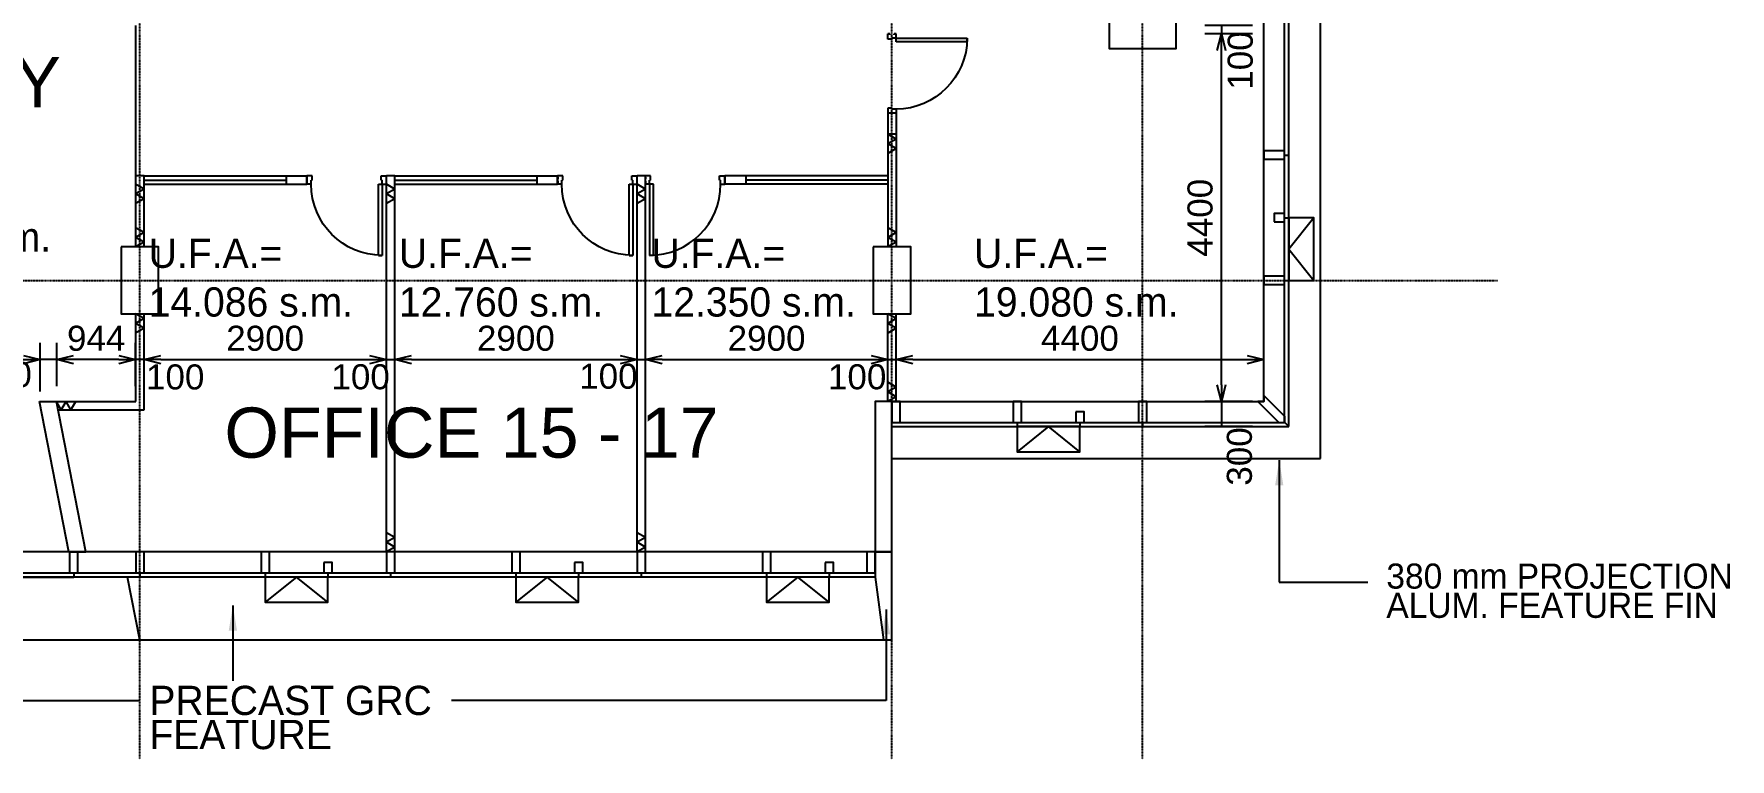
# Model space of a CAD drawing. Header units: millimetres. Extents: x 513 to 50196, y 336 to 55403.
# Drawn here: x 28040 to 48338, y 4544 to 13222 of the extents above; entities that cross this region are included whole.
import ezdxf

# ---------------------------------------------------------------- set-up
doc = ezdxf.new("R2010")
doc.units = ezdxf.units.MM
doc.linetypes.add('DASHDOT', pattern=[1, 0.5, -0.25, 0, -0.25])
doc.layers.get('0').update_dxf_attribs({"color": 8})
doc.layers.get('Defpoints').update_dxf_attribs({"color": 8})
for name, color, linetype in [('DLN020__', 8, 'DASHDOT'), ('DLN030', 8, 'Continuous'), ('DLN040__', 8, 'Continuous'), ('DLN041_1', 8, 'Continuous'), ('DLN061__1', 8, 'Continuous'), ('DLN210__', 8, 'Continuous'), ('DLN220__', 8, 'Continuous'), ('DLN280__', 8, 'Continuous'), ('DLN314__', 8, 'Continuous'), ('DLN324__', 8, 'Continuous'), ('DLN325__', 8, 'Continuous'), ('FITDOOR', 8, 'Continuous')]:
    doc.layers.add(name, color=color, linetype=linetype)
doc.styles.add('SWIS721LT450', font='swissl.ttf')
doc.styles.add('SWIS721LT750', font='swissl.ttf')
doc.dimstyles.new('INTDIM', dxfattribs={"dimscale": 200, "dimtxt": 2.25, "dimasz": 1.5, "dimexe": 1, "dimexo": 0, "dimgap": 1, "dimtad": 1, "dimdec": 0, "dimrnd": 1, "dimzin": 1, "dimdsep": 46, "dimtxsty": 'SWIS721LT450', "dimcen": 1, "dimclrd": 256, "dimclre": 256, "dimclrt": 256, "dimaunit": 1, "dimadec": 3, "dimazin": 0, "dimtfac": 1, "dimtdec": 0, "dimtix": 1, "dimtmove": 2, "dimatfit": 0, "dimfxl": 1, "dimtolj": 1, "dimtzin": 0, "dimarcsym": 0})

# ---------------------------------------------------------------- blocks, each defined once
blk = doc.blocks.new('*D281')
at = {"layer": 'Defpoints', "color": 0, "transparency": 16777216}
for p in [(42251, 13222), (42824, 13322), (42824, 13222)]:
    blk.add_point(p, dxfattribs=at)
at = {"layer": 'DLN030', "lineweight": -2, "transparency": 16777216}
for p, q in [((42624, 13322), (42051, 13322)), ((42624, 13222), (42051, 13222)), ((42251, 13322), (42251, 13222))]:
    blk.add_line(p, q, dxfattribs=at)
at = {"layer": 'DLN030', "transparency": 16777216, "insert": (42478, 12904), "char_height": 300, "attachment_point": 5, "rotation": 90, "style": 'SWIS721LT450'}
blk.add_mtext('\\A1;100', dxfattribs=at)
blk = doc.blocks.new('DIMARR')
for p, q in [((-1, 0.25), (0, 0)), ((-1, 0), (0, 0)), ((0, 0), (-1, -0.25))]:
    blk.add_line(p, q)
blk = doc.blocks.new('*D282')
at = {"layer": 'Defpoints', "color": 0, "transparency": 16777216}
for p in [(42251, 13222), (42824, 13222), (42824, 8822)]:
    blk.add_point(p, dxfattribs=at)
at = {"layer": 'DLN030', "lineweight": -2, "transparency": 16777216}
for p, q in [((42624, 13222), (42051, 13222)), ((42251, 9022), (42251, 13022)), ((42624, 8822), (42051, 8822))]:
    blk.add_line(p, q, dxfattribs=at)
at = {"layer": 'DLN030', "lineweight": -2, "transparency": 16777216, "xscale": 200, "yscale": 200, "zscale": 200}
for p, rotation in [((42251, 13222), 90), ((42251, 8822), 270)]:
    blk.add_blockref('DIMARR', p, dxfattribs=dict(at, rotation=rotation))
at = {"layer": 'DLN030', "transparency": 16777216, "insert": (41997, 11022), "char_height": 300, "attachment_point": 5, "rotation": 90, "style": 'SWIS721LT450'}
blk.add_mtext('\\A1;4400', dxfattribs=at)
blk = doc.blocks.new('*D283')
at = {"layer": 'Defpoints', "color": 0, "transparency": 16777216}
for p in [(42824, 8822), (42251, 8522), (42824, 8522)]:
    blk.add_point(p, dxfattribs=at)
at = {"layer": 'DLN030', "lineweight": -2, "transparency": 16777216}
for p, q in [((42624, 8822), (42051, 8822)), ((42251, 8822), (42251, 8522)), ((42624, 8522), (42051, 8522))]:
    blk.add_line(p, q, dxfattribs=at)
at = {"layer": 'DLN030', "transparency": 16777216, "insert": (42468, 8165), "char_height": 300, "attachment_point": 5, "rotation": 90, "style": 'SWIS721LT450'}
blk.add_mtext('\\A1;300', dxfattribs=at)
blk = doc.blocks.new('*D286')
at = {"layer": 'Defpoints', "color": 0, "transparency": 16777216}
for p in [(28114, 9324), (24014, 8742), (28114, 8742)]:
    blk.add_point(p, dxfattribs=at)
at = {"layer": 'DLN030', "lineweight": -2, "transparency": 16777216}
for p, q in [((24014, 8942), (24014, 9524)), ((28114, 8942), (28114, 9524)), ((24214, 9324), (27914, 9324))]:
    blk.add_line(p, q, dxfattribs=at)
at = {"layer": 'DLN030', "lineweight": -2, "transparency": 16777216, "xscale": 200, "yscale": 200, "zscale": 200, "rotation": 180}
blk.add_blockref('DIMARR', (24014, 9324), dxfattribs=at)
at = {"layer": 'DLN030', "lineweight": -2, "transparency": 16777216, "xscale": 200, "yscale": 200, "zscale": 200}
blk.add_blockref('DIMARR', (28114, 9324), dxfattribs=at)
at = {"layer": 'DLN030', "transparency": 16777216, "insert": (26064, 9578), "char_height": 300, "attachment_point": 5, "style": 'SWIS721LT450'}
blk.add_mtext('\\A1;4100', dxfattribs=at)
blk = doc.blocks.new('*D287')
at = {"layer": 'Defpoints', "color": 0, "transparency": 16777216}
for p in [(32258, 9324), (29358, 8742), (32258, 8742)]:
    blk.add_point(p, dxfattribs=at)
at = {"layer": 'DLN030', "lineweight": -2, "transparency": 16777216}
for p, q in [((29358, 8942), (29358, 9524)), ((32258, 8942), (32258, 9524)), ((29558, 9324), (32058, 9324))]:
    blk.add_line(p, q, dxfattribs=at)
at = {"layer": 'DLN030', "lineweight": -2, "transparency": 16777216, "xscale": 200, "yscale": 200, "zscale": 200, "rotation": 180}
blk.add_blockref('DIMARR', (29358, 9324), dxfattribs=at)
at = {"layer": 'DLN030', "lineweight": -2, "transparency": 16777216, "xscale": 200, "yscale": 200, "zscale": 200}
blk.add_blockref('DIMARR', (32258, 9324), dxfattribs=at)
at = {"layer": 'DLN030', "transparency": 16777216, "insert": (30808, 9578), "char_height": 300, "attachment_point": 5, "style": 'SWIS721LT450'}
blk.add_mtext('\\A1;2900', dxfattribs=at)
blk = doc.blocks.new('*D295')
at = {"layer": 'Defpoints', "color": 0, "transparency": 16777216}
for p in [(38258, 9324), (35358, 8742), (38258, 8742)]:
    blk.add_point(p, dxfattribs=at)
at = {"layer": 'DLN030', "lineweight": -2, "transparency": 16777216}
for p, q in [((35358, 8942), (35358, 9524)), ((38258, 8942), (38258, 9524)), ((35558, 9324), (38058, 9324))]:
    blk.add_line(p, q, dxfattribs=at)
at = {"layer": 'DLN030', "lineweight": -2, "transparency": 16777216, "xscale": 200, "yscale": 200, "zscale": 200, "rotation": 180}
blk.add_blockref('DIMARR', (35358, 9324), dxfattribs=at)
at = {"layer": 'DLN030', "lineweight": -2, "transparency": 16777216, "xscale": 200, "yscale": 200, "zscale": 200}
blk.add_blockref('DIMARR', (38258, 9324), dxfattribs=at)
at = {"layer": 'DLN030', "transparency": 16777216, "insert": (36808, 9578), "char_height": 300, "attachment_point": 5, "style": 'SWIS721LT450'}
blk.add_mtext('\\A1;2900', dxfattribs=at)
blk = doc.blocks.new('*D296')
at = {"layer": 'Defpoints', "color": 0, "transparency": 16777216}
for p in [(42758, 9324), (38358, 8742), (42758, 8742)]:
    blk.add_point(p, dxfattribs=at)
at = {"layer": 'DLN030', "lineweight": -2, "transparency": 16777216}
for p, q in [((38358, 8942), (38358, 9524)), ((42758, 8942), (42758, 9524)), ((38558, 9324), (42558, 9324))]:
    blk.add_line(p, q, dxfattribs=at)
at = {"layer": 'DLN030', "lineweight": -2, "transparency": 16777216, "xscale": 200, "yscale": 200, "zscale": 200, "rotation": 180}
blk.add_blockref('DIMARR', (38358, 9324), dxfattribs=at)
at = {"layer": 'DLN030', "lineweight": -2, "transparency": 16777216, "xscale": 200, "yscale": 200, "zscale": 200}
blk.add_blockref('DIMARR', (42758, 9324), dxfattribs=at)
at = {"layer": 'DLN030', "transparency": 16777216, "insert": (40558, 9578), "char_height": 300, "attachment_point": 5, "style": 'SWIS721LT450'}
blk.add_mtext('\\A1;4400', dxfattribs=at)
blk = doc.blocks.new('*D297')
at = {"layer": 'Defpoints', "color": 0, "transparency": 16777216}
for p in [(35358, 9324), (35258, 8742), (35358, 8742)]:
    blk.add_point(p, dxfattribs=at)
at = {"layer": 'DLN030', "lineweight": -2, "transparency": 16777216}
for p, q in [((35258, 8942), (35258, 9524)), ((35358, 8942), (35358, 9524)), ((35258, 9324), (35358, 9324))]:
    blk.add_line(p, q, dxfattribs=at)
at = {"layer": 'DLN030', "transparency": 16777216, "insert": (34915, 9124), "char_height": 300, "attachment_point": 5, "style": 'SWIS721LT450'}
blk.add_mtext('\\A1;100', dxfattribs=at)
blk = doc.blocks.new('*D305')
at = {"layer": 'Defpoints', "color": 0, "transparency": 16777216}
for p in [(38358, 9324), (38258, 8742), (38358, 8742)]:
    blk.add_point(p, dxfattribs=at)
at = {"layer": 'DLN030', "lineweight": -2, "transparency": 16777216}
for p, q in [((38258, 8942), (38258, 9524)), ((38358, 8942), (38358, 9524)), ((38258, 9324), (38358, 9324))]:
    blk.add_line(p, q, dxfattribs=at)
at = {"layer": 'DLN030', "transparency": 16777216, "insert": (37892, 9117), "char_height": 300, "attachment_point": 5, "style": 'SWIS721LT450'}
blk.add_mtext('\\A1;100', dxfattribs=at)
blk = doc.blocks.new('*D322')
at = {"layer": 'Defpoints', "color": 0, "transparency": 16777216}
for p in [(28314, 9324), (28314, 8853), (29258, 8807)]:
    blk.add_point(p, dxfattribs=at)
at = {"layer": 'DLN030', "lineweight": -2, "transparency": 16777216}
for p, q in [((28314, 9053), (28314, 9524)), ((29258, 9007), (29258, 9524)), ((29058, 9324), (28514, 9324))]:
    blk.add_line(p, q, dxfattribs=at)
at = {"layer": 'DLN030', "lineweight": -2, "transparency": 16777216, "xscale": 200, "yscale": 200, "zscale": 200, "rotation": 180}
blk.add_blockref('DIMARR', (28314, 9324), dxfattribs=at)
at = {"layer": 'DLN030', "lineweight": -2, "transparency": 16777216, "xscale": 200, "yscale": 200, "zscale": 200}
blk.add_blockref('DIMARR', (29258, 9324), dxfattribs=at)
at = {"layer": 'DLN030', "transparency": 16777216, "insert": (28786, 9578), "char_height": 300, "attachment_point": 5, "style": 'SWIS721LT450'}
blk.add_mtext('\\A1;944', dxfattribs=at)
blk = doc.blocks.new('*D324')
at = {"layer": 'Defpoints', "color": 0, "transparency": 16777216}
for p in [(28114, 9324), (28114, 8817), (28314, 8807)]:
    blk.add_point(p, dxfattribs=at)
at = {"layer": 'DLN030', "lineweight": -2, "transparency": 16777216}
for p, q in [((28114, 9017), (28114, 9524)), ((28314, 9007), (28314, 9524)), ((28314, 9324), (28114, 9324))]:
    blk.add_line(p, q, dxfattribs=at)
at = {"layer": 'DLN030', "transparency": 16777216, "insert": (27666, 9144), "char_height": 300, "attachment_point": 5, "style": 'SWIS721LT450'}
blk.add_mtext('\\A1;200', dxfattribs=at)
blk = doc.blocks.new('*D326')
at = {"layer": 'Defpoints', "color": 0, "transparency": 16777216}
for p in [(32358, 9324), (32258, 8723), (32358, 8723)]:
    blk.add_point(p, dxfattribs=at)
at = {"layer": 'DLN030', "lineweight": -2, "transparency": 16777216}
for p, q in [((32258, 8923), (32258, 9524)), ((32358, 8923), (32358, 9524)), ((32258, 9324), (32358, 9324))]:
    blk.add_line(p, q, dxfattribs=at)
at = {"layer": 'DLN030', "transparency": 16777216, "insert": (31950, 9117), "char_height": 300, "attachment_point": 5, "style": 'SWIS721LT450'}
blk.add_mtext('\\A1;100', dxfattribs=at)
blk = doc.blocks.new('*D327')
at = {"layer": 'Defpoints', "color": 0, "transparency": 16777216}
for p in [(35258, 9324), (32358, 8723), (35258, 8723)]:
    blk.add_point(p, dxfattribs=at)
at = {"layer": 'DLN030', "lineweight": -2, "transparency": 16777216}
for p, q in [((32358, 8923), (32358, 9524)), ((35258, 8923), (35258, 9524)), ((32558, 9324), (35058, 9324))]:
    blk.add_line(p, q, dxfattribs=at)
at = {"layer": 'DLN030', "lineweight": -2, "transparency": 16777216, "xscale": 200, "yscale": 200, "zscale": 200, "rotation": 180}
blk.add_blockref('DIMARR', (32358, 9324), dxfattribs=at)
at = {"layer": 'DLN030', "lineweight": -2, "transparency": 16777216, "xscale": 200, "yscale": 200, "zscale": 200}
blk.add_blockref('DIMARR', (35258, 9324), dxfattribs=at)
at = {"layer": 'DLN030', "transparency": 16777216, "insert": (33808, 9578), "char_height": 300, "attachment_point": 5, "style": 'SWIS721LT450'}
blk.add_mtext('\\A1;2900', dxfattribs=at)
blk = doc.blocks.new('*D328')
at = {"layer": 'Defpoints', "color": 0, "transparency": 16777216}
for p in [(29258, 9324), (29258, 8942), (29358, 8942)]:
    blk.add_point(p, dxfattribs=at)
at = {"layer": 'DLN030', "lineweight": -2, "transparency": 16777216}
for p, q in [((29258, 9142), (29258, 9524)), ((29358, 9142), (29358, 9524)), ((29358, 9324), (29258, 9324))]:
    blk.add_line(p, q, dxfattribs=at)
at = {"layer": 'DLN030', "transparency": 16777216, "insert": (29731, 9115), "char_height": 300, "attachment_point": 5, "style": 'SWIS721LT450'}
blk.add_mtext('\\A1;100', dxfattribs=at)
blk = doc.blocks.new('DR1CR2')
at = {"layer": 'FITDOOR'}
for p, q in [((-50, 0), (-50, -50)), ((-50, 0), (0, 0)), ((0, 0), (0, -25)), ((-62.5, -50), (-50, -50)), ((-62.5, -50), (-62.5, -100)), ((-62.5, -100), (0, -100)), ((-12, -25), (0, -25)), ((-12, -75), (0, -75)), ((0, -75), (0, -100))]:
    blk.add_line(p, q, dxfattribs=at)
blk = doc.blocks.new('DR1AD')
at = {"layer": 'FITDOOR'}
for p, q in [((-45, 1), (0, 1)), ((-45, 1), (-45, 0)), ((0, 0), (0, 1)), ((-45, 0), (0, 0))]:
    blk.add_line(p, q, dxfattribs=at)
blk = doc.blocks.new('DR1AM')
at = {"layer": 'FITDOOR'}
blk.add_arc((0, 0), 1, 90, 180, dxfattribs=at)
blk = doc.blocks.new('DR1CL2')
at = {"layer": 'FITDOOR'}
for p, q in [((50, 0), (0, 0)), ((0, 0), (0, -25)), ((50, 0), (50, -50)), ((12, -25), (0, -25)), ((0, -75), (0, -100)), ((12, -75), (0, -75)), ((62.5, -100), (0, -100)), ((62.5, -50), (50, -50)), ((62.5, -50), (62.5, -100))]:
    blk.add_line(p, q, dxfattribs=at)
blk = doc.blocks.new('A$C75032E79')
at = {"layer": 'DLN314__', "ltscale": 0.05}
blk.add_lwpolyline([(-750, 0), (0, 0), (0, 300), (-750, 300)], close=True, dxfattribs=at)
blk.add_lwpolyline([(-750, 300), (-375, 0), (0, 300)], dxfattribs=at)
blk = doc.blocks.new('MAGENTA')
at = {"layer": 'DLN314__'}
blk.add_line((-212508, -468222), (-212508, -468172), dxfattribs=at)
blk.add_lwpolyline([(-212458, -468472), (-212458, -468222), (-212558, -468222), (-212558, -468472)], close=True, dxfattribs=at)
blk = doc.blocks.new('MAGENTA-3')
at = {"layer": 'DLN314__'}
blk.add_line((-214208, -468222), (-214258, -468172), dxfattribs=at)
blk.add_lwpolyline([(-213958, -468543), (-213958, -468472), (-213887, -468472), (-214137, -468222), (-214208, -468222), (-214208, -468293)], close=True, dxfattribs=at)
blk = doc.blocks.new('MAGETA-2')
at = {"layer": 'DLN314__'}
blk.add_line((-211908, -468637), (-211908, -468587), dxfattribs=at)
blk.add_lwpolyline([(-211858, -468762), (-211858, -468637), (-211958, -468637), (-211958, -468762)], close=True, dxfattribs=at)
blk = doc.blocks.new('w')
at = {"layer": 'DLN061__1'}
for p, q in [((-380707, -515975), (-380854, -515719)), ((-380707, -515975), (-380559, -515719)), ((-380411, -515975), (-380559, -515719)), ((-380411, -515975), (-380263, -515719))]:
    blk.add_line(p, q, dxfattribs=at)

msp = doc.modelspace()

# ---------------------------------------------------------------- linework, layer by layer
for p, q in [((28309.3, 8822.3), (29258.1, 8822.3)), ((28328.9, 8722.3), (29358.1, 8722.3))]:
    msp.add_line(p, q)
at = {"layer": 'DLN020__'}
for p, q in [((29308.1, 4543.6), (29308.1, 51293.6)), ((38308.1, 4543.6), (38308.1, 51293.6)), ((41308.1, 4543.6), (41308.1, 51293.6)), ((1808.1, 10272.3), (45558.1, 10272.3))]:
    msp.add_line(p, q, dxfattribs=at)
at = {"layer": 'DLN210__'}
for p, q in [((29308.1, 5972.3), (29161, 6722.3)), ((24468.1, 5972.3), (38208.1, 5972.3))]:
    msp.add_line(p, q, dxfattribs=at)
msp.add_lwpolyline([(38308.1, 7022.3), (38108.1, 7022.3), (38108.1, 6772.3), (38108.1, 6722.3), (38208.1, 5972.3), (38308.1, 5972.3)], close=True, dxfattribs=at)
at = {"layer": 'DLN220__', "ltscale": 0.05}
msp.add_line((29258.1, 11522.3), (29258.1, 13322.3), dxfattribs=at)
at = {"layer": 'DLN220__'}
for p, q in [((38258.1, 12272.3), (38258.1, 10672.3)), ((38358.1, 12272.3), (38258.1, 12272.3)), ((38358.1, 12272.3), (38358.1, 10672.3)), ((38358.1, 12022.3), (38258.1, 12022.3)), ((29358.1, 11522.3), (29258.1, 11522.3)), ((29258.1, 10672.3), (29258.1, 11522.3)), ((29358.1, 10672.3), (29358.1, 11522.3)), ((31058.1, 11522.3), (31308.1, 11522.3)), ((31058.1, 11522.3), (31058.1, 11422.3)), ((31058.1, 11422.3), (31308.1, 11422.3)), ((31308.1, 11422.3), (31308.1, 11522.3)), ((31308.1, 11522.3), (31308.1, 11422.3)), ((31308.1, 11522.3), (31308.1, 11422.3)), ((32258.1, 7022.3), (32258.1, 11522.3)), ((32358.1, 11522.3), (32258.1, 11522.3)), ((32358.1, 7022.3), (32358.1, 11522.3)), ((34058.1, 11522.3), (34308.1, 11522.3)), ((34058.1, 11522.3), (34058.1, 11422.3)), ((34058.1, 11422.3), (34308.1, 11422.3)), ((34308.1, 11422.3), (34308.1, 11522.3)), ((34308.1, 11522.3), (34308.1, 11422.3)), ((34308.1, 11522.3), (34308.1, 11422.3)), ((35258.1, 7022.3), (35258.1, 11522.3)), ((35358.1, 11522.3), (35258.1, 11522.3)), ((35358.1, 7022.3), (35358.1, 11522.3)), ((36308.1, 11422.3), (36308.1, 11522.3)), ((36308.1, 11522.3), (36308.1, 11422.3)), ((36558.1, 11522.3), (36308.1, 11522.3)), ((36308.1, 11522.3), (36308.1, 11422.3)), ((36558.1, 11422.3), (36308.1, 11422.3)), ((36558.1, 11522.3), (36558.1, 11422.3)), ((29258.1, 8822.3), (29258.1, 9872.3)), ((29358.1, 8722.3), (29358.1, 9872.3)), ((38258.1, 8822.3), (38258.1, 9872.3)), ((38358.1, 8822.3), (38358.1, 9872.3)), ((28105.5, 8822.3), (28309.3, 8822.3)), ((28458.4, 7022.3), (28105.5, 8822.3)), ((28662.2, 7022.3), (28309.3, 8822.3)), ((28458.4, 7022.3), (28662.2, 7022.3))]:
    msp.add_line(p, q, dxfattribs=at)
at = {"layer": 'DLN280__'}
for points in [[(41708.1, 13497.3), (40908.1, 13497.3), (40908.1, 13047.3), (41708.1, 13047.3)], [(29083.1, 10672.3), (29083.1, 9872.3), (29533.1, 9872.3), (29533.1, 10672.3)], [(38083.1, 10672.3), (38083.1, 9872.3), (38533.1, 9872.3), (38533.1, 10672.3)], [(38308.1, 8822.3), (38108.1, 8822.3), (38108.1, 7022.3), (38308.1, 7022.3)]]:
    msp.add_lwpolyline(points, close=True, dxfattribs=at)
at = {"layer": 'DLN314__'}
for p, q in [((42758.1, 8822.3), (42758.1, 20166.4)), ((43008.1, 8572.3), (43008.1, 20088)), ((43058.1, 8522.3), (43058.1, 20072.3)), ((43438.1, 8142.3), (43438.1, 19953.1)), ((38308.1, 8822.3), (42758.1, 8822.3)), ((38308.1, 8572.3), (43008.1, 8572.3)), ((38308.1, 8522.3), (43058.1, 8522.3)), ((38308.1, 8142.3), (43438.1, 8142.3)), ((38108.1, 7022.3), (24366.1, 7022.3)), ((24415.1, 6772.3), (38108.1, 6772.3)), ((38108.1, 6722.3), (24424.9, 6722.3)), ((24424.9, 6722.3), (28517.2, 6722.3)), ((38308.1, 5972.3), (38308.1, 5972.3)), ((38308.1, 5972.3), (38308.1, 5972.3)), ((38308.1, 5972.3), (38308.1, 5972.3))]:
    msp.add_line(p, q, dxfattribs=at)
for points in [[(38308.1, 8822.3), (38308.1, 8572.3), (38408.1, 8572.3), (38408.1, 8822.3)], [(38008.1, 7022.3), (38008.1, 6772.3), (38108.1, 6772.3), (38108.1, 7022.3)]]:
    msp.add_lwpolyline(points, close=True, dxfattribs=at)
at = {"layer": 'DLN324__'}
for p, q in [((29358.1, 11522.3), (31058.1, 11522.3)), ((29358.1, 11472.3), (31058.1, 11472.3)), ((29358.1, 11422.3), (31058.1, 11422.3)), ((32358.1, 11522.3), (34058.1, 11522.3)), ((32358.1, 11472.3), (34058.1, 11472.3)), ((32358.1, 11422.3), (34058.1, 11422.3)), ((38258.1, 11522.3), (36558.1, 11522.3)), ((38258.1, 11472.3), (36558.1, 11472.3)), ((38258.1, 11422.3), (36558.1, 11422.3))]:
    msp.add_line(p, q, dxfattribs=at)

# ---------------------------------------------------------------- block references
at = {"layer": 'DLN061__1', "yscale": 0.390625, "zscale": 0.390625, "rotation": 90}
for p, xscale in [((-163194.8, -136749), -0.390625), ((-172194.8, 159962.6), 0.390625), ((-169194.8, 159962.6), 0.390625), ((-166194.8, 159962.6), 0.390625), ((-172194.8, 159443.5), 0.390625), ((-163194.8, -137868.1), -0.390625), ((-172194.8, 158412.6), 0.390625), ((-163194.8, 158412.6), 0.390625), ((-163194.8, 157593.5), 0.390625), ((-169194.8, 155793.5), 0.390625), ((-166194.8, 155793.5), 0.390625)]:
    msp.add_blockref('w', p, dxfattribs=dict(at, xscale=xscale))
at = {"layer": 'DLN061__1', "xscale": 0.390625, "yscale": 0.390625, "zscale": 0.390625}
msp.add_blockref('w', (177080.5, 210275.2), dxfattribs=at)
at = {"layer": 'DLN314__'}
for name, p, rotation in [('MAGENTA', (511230.1, -200735.3), 270), ('MAGETA-2', (511644.9, -200885.5), 270), ('MAGENTA', (511230.1, -202235.3), 270), ('MAGENTA', (-172699.4, -459649.7), 180), ('MAGENTA', (-171199.4, -459649.7), 180), ('MAGENTA-3', (-171199.4, -459649.7), 180.00000001961), ('MAGETA-2', (-171349.7, -460064.5), 180), ('MAGENTA', (-183990.3, -461449.7), 180), ('MAGENTA', (-183199.4, -461449.7), 180), ('MAGENTA', (-181699.4, -461449.7), 180), ('MAGENTA', (-180199.4, -461449.7), 180), ('MAGENTA', (-178699.4, -461449.7), 180), ('MAGENTA', (-177199.4, -461449.7), 180), ('MAGENTA', (-175699.4, -461449.7), 180), ('MAGETA-2', (-180349.7, -461864.5), 180), ('MAGETA-2', (-177349.7, -461864.5), 180), ('MAGETA-2', (-174349.7, -461864.5), 180)]:
    msp.add_blockref(name, p, dxfattribs=dict(at, rotation=rotation))
at = {"layer": 'DLN314__', "ltscale": 0.05}
for p, rotation in [((43058.1, 10272.3), 270), ((39808.1, 8522.3), 180), ((30808.1, 6722.3), 180), ((33808.1, 6722.3), 180), ((36808.1, 6722.3), 180)]:
    msp.add_blockref('A$C75032E79', p, dxfattribs=dict(at, rotation=rotation))
at = {"layer": 'DLN325__', "xscale": -1}
for name, p, rotation in [('DR1CR2', (38358.1, 13222.3), 270), ('DR1CL2', (38358.1, 12272.3), 270), ('DR1CL2', (31308.1, 11422.3), 180), ('DR1CR2', (32258.1, 11422.3), 180), ('DR1CL2', (34308.1, 11422.3), 180), ('DR1CR2', (35258.1, 11422.3), 180)]:
    msp.add_blockref(name, p, dxfattribs=dict(at, rotation=rotation))
at = {"layer": 'DLN325__', "xscale": -1, "yscale": 850}
for p, rotation in [((38358.1, 13172.3), 270), ((32208.1, 11422.3), 180), ((35208.1, 11422.3), 180)]:
    msp.add_blockref('DR1AD', p, dxfattribs=dict(at, rotation=rotation))
at = {"layer": 'DLN325__', "yscale": 850, "zscale": 850}
for p, xscale, rotation in [((38358.1, 13172.3), -850, 270.0000000000078), ((32208.1, 11422.3), -850, 180), ((35208.1, 11422.3), -850, 180), ((35408.1, 11422.3), 850, 179.9999999999922)]:
    msp.add_blockref('DR1AM', p, dxfattribs=dict(at, xscale=xscale, rotation=rotation))
at = {"layer": 'DLN325__', "rotation": 180}
for name, p in [('DR1CR2', (35358.1, 11422.3)), ('DR1CL2', (36308.1, 11422.3))]:
    msp.add_blockref(name, p, dxfattribs=at)
at = {"layer": 'DLN325__', "yscale": 850, "rotation": 180}
msp.add_blockref('DR1AD', (35408.1, 11422.3), dxfattribs=at)

# ---------------------------------------------------------------- texts
at = {"layer": 'DLN040__', "attachment_point": 7, "line_spacing_factor": 0.7, "style": 'SWIS721LT750'}
for s, insert, char_height, width in [('{\\fUnivers|b0|i0|c0|p34;380 mm PROJECTION ALUM. FEATURE FIN}', (44225, 6229.4), 300, 4867.131), ('{\\fUnivers|b0|i0|c0|p34;PRECAST GRC FEATURE}', (29421.9, 4657.6), 350, 4317.27)]:
    msp.add_mtext(s, dxfattribs=dict(at, insert=insert, char_height=char_height, width=width))
at = {"layer": 'DLN041_1', "style": 'SWIS721LT750'}
for s, p in [('ANCILLARY', (23704.7, 12345.1)), ('OFFICE 15 - 17', (30320.1, 8150.8))]:
    msp.add_text(s, height=600, dxfattribs=at).set_placement(p)
at = {"layer": 'DLN041_1', "char_height": 350, "attachment_point": 7, "style": 'SWIS721LT750'}
for s, insert, width in [('{\\fUnivers|b0|i0|c0|p34;U.F.A.= 32.814 s.m.}', (24070.9, 10611.9), 7280.208), ('{\\fUnivers|b0|i0|c0|p34;U.F.A.= \\P14.086 s.m.}', (29413.7, 9834.2), 3069.175), ('{\\fUnivers|b0|i0|c0|p34;U.F.A.= \\P12.760 s.m.}', (32407.9, 9834.2), 3069.175), ('{\\fUnivers|b0|i0|c0|p34;U.F.A.= \\P12.350 s.m.}', (35430.9, 9834.2), 3069.175), ('{\\fUnivers|b0|i0|c0|p34;U.F.A.= \\P19.080 s.m.}', (39291.7, 9834.2), 3069.175)]:
    msp.add_mtext(s, dxfattribs=dict(at, insert=insert, width=width))

# ---------------------------------------------------------------- dimensions: what is measured, and where the dimension line sits
at = {"layer": 'DLN030'}
dim = msp.add_linear_dim(base=(42250.7, 13222.3), p1=(42824, 8822.3), p2=(42824, 13222.3), angle=270, dimstyle='INTDIM', override={"dimscale": 1, "dimtxt": 300, "dimasz": 200, "dimexe": 200, "dimexo": 200, "dimgap": 100, "dimrnd": 0, "dimzin": 0, "dimblk": 'DIMARR', "dimcen": 200, "dimclrt": 256}, dxfattribs=at)
dim.commit()
dim.dimension.update_dxf_attribs({"geometry": '*D282', "text_midpoint": (41996.5, 11022.3)})
for base, p1, p2, picture, middle in [((42250.7, 13222.3), (42824, 13322.3), (42824, 13222.3), '*D281', (42477.5, 12903.8)), ((42250.7, 8522.3), (42824, 8822.3), (42824, 8522.3), '*D283', (42468.4, 8165.2))]:
    dim = msp.add_linear_dim(base=base, p1=p1, p2=p2, angle=90, dimstyle='INTDIM', override={"dimscale": 1, "dimtxt": 300, "dimasz": 200, "dimexe": 200, "dimexo": 200, "dimgap": 100, "dimrnd": 0, "dimzin": 0, "dimblk": 'DIMARR', "dimcen": 200, "dimclrt": 256}, dxfattribs=at)
    dim.commit()
    dim.dimension.update_dxf_attribs({"geometry": picture, "text_midpoint": middle, "dimtype": 160})
for base, p1, p2, picture, middle in [((28114.2, 9323.7), (24014.2, 8741.7), (28114.2, 8741.7), '*D286', (26064.2, 9577.9)), ((28314.2, 9323.7), (29258.1, 8806.9), (28314.2, 8852.6), '*D322', (28786.1, 9577.9)), ((32258.1, 9323.7), (29358.1, 8741.7), (32258.1, 8741.7), '*D287', (30808.1, 9577.9)), ((35258.1, 9323.7), (32358.1, 8722.9), (35258.1, 8722.9), '*D327', (33808.1, 9577.9)), ((38258.1, 9323.7), (35358.1, 8741.7), (38258.1, 8741.7), '*D295', (36808.1, 9577.9)), ((42758.1, 9323.7), (38358.1, 8741.7), (42758.1, 8741.7), '*D296', (40558.1, 9577.9))]:
    dim = msp.add_linear_dim(base=base, p1=p1, p2=p2, dimstyle='INTDIM', override={"dimscale": 1, "dimtxt": 300, "dimasz": 200, "dimexe": 200, "dimexo": 200, "dimgap": 100, "dimrnd": 0, "dimzin": 0, "dimblk": 'DIMARR', "dimcen": 200, "dimclrt": 256}, dxfattribs=at)
    dim.commit()
    dim.dimension.update_dxf_attribs({"geometry": picture, "text_midpoint": middle})
for base, p1, p2, picture, middle in [((28114.2, 9323.7), (28314.2, 8806.9), (28114.2, 8816.6), '*D324', (27666.1, 9144.4)), ((29258.1, 9323.7), (29358.1, 8941.7), (29258.1, 8941.7), '*D328', (29731.1, 9115.2)), ((32358.1, 9323.7), (32258.1, 8722.9), (32358.1, 8722.9), '*D326', (31949.5, 9116.8)), ((35358.1, 9323.7), (35258.1, 8741.7), (35358.1, 8741.7), '*D297', (34914.9, 9124.2)), ((38358.1, 9323.7), (38258.1, 8741.7), (38358.1, 8741.7), '*D305', (37892.3, 9116.9))]:
    dim = msp.add_linear_dim(base=base, p1=p1, p2=p2, dimstyle='INTDIM', override={"dimscale": 1, "dimtxt": 300, "dimasz": 200, "dimexe": 200, "dimexo": 200, "dimgap": 100, "dimrnd": 0, "dimzin": 0, "dimblk": 'DIMARR', "dimcen": 200, "dimclrt": 256}, dxfattribs=at)
    dim.commit()
    dim.dimension.update_dxf_attribs({"geometry": picture, "text_midpoint": middle, "dimtype": 160})

# ---------------------------------------------------------------- leaders
at = {"layer": 'DLN040__'}
for points, override in [([(42943.1, 8119.9), (42943.1, 6659.7), (44005, 6659.7)], {"dimgap": 1, "dimtad": 0}), ([(24384, 6335.2), (24384, 5244.2), (29308, 5244.2)], {"dimtad": 0}), ([(30421.3, 6381.9), (30421.3, 5478.8)], {"dimtad": 0}), ([(38238.2, 6335.2), (38238.2, 5244.2), (33037.5, 5244.2)], {"dimtad": 0})]:
    msp.add_leader(points, dimstyle='INTDIM', override=override, dxfattribs=at)

doc.saveas('drawing.dxf')
